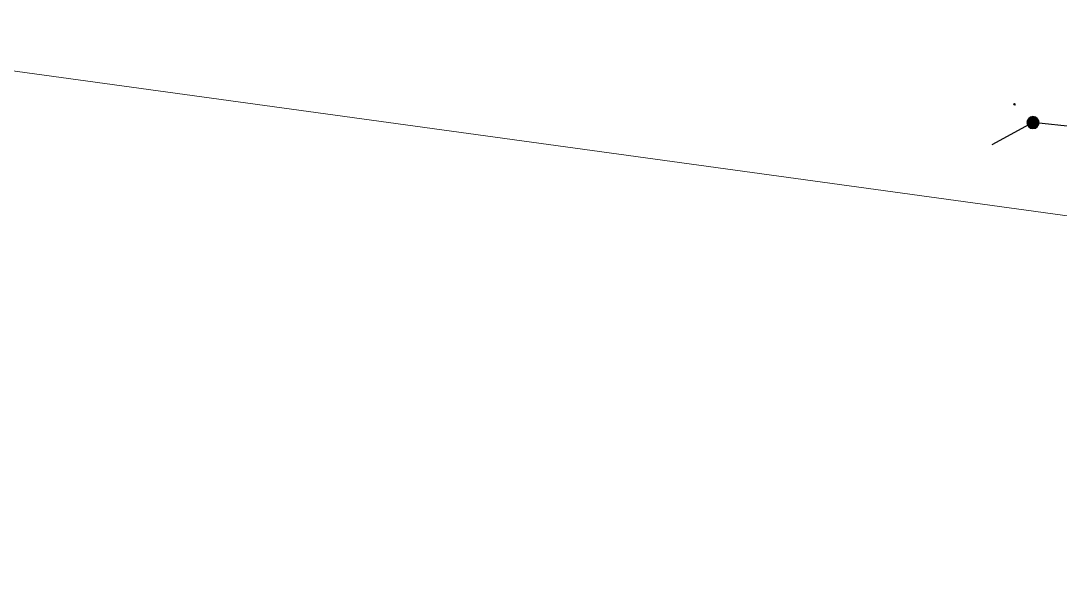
# Model space of a CAD drawing. Header units: metres. Extents: x 249687 to 257263, y 6187901 to 6192012.
# Drawn here: x 252778 to 253466, y 6189715 to 6190079 of the extents above; entities that cross this region are included whole.
import ezdxf
from ezdxf.enums import TextEntityAlignment as Align

# ---------------------------------------------------------------- set-up
doc = ezdxf.new("R2010")
doc.units = ezdxf.units.M
doc.layers.get('0').update_dxf_attribs({"color": 6})
doc.layers.add('Cadastre Land Parcels_SP_EXT', color=8, linetype='Continuous', lineweight=5)
doc.layers.add('Services_SP_EXT', color=7, linetype='Continuous')
doc.layers.add('SupportsOH_SP_TR_HV_LV_SL_EXT', color=7, linetype='Continuous')
doc.styles.add('POLE_LABEL', font='arial.ttf')
doc.styles.get("Standard").update_dxf_attribs({"font": 'arial.ttf'})

# ---------------------------------------------------------------- blocks, each defined once
blk = doc.blocks.new('CCP_EXT')
blk.add_wipeout([(0, 0.57), (0.57, 0), (0, -0.57), (-0.57, 0)])
blk.add_lwpolyline([(-0.57, 0), (0, 0.57), (0.57, 0), (0, -0.57), (-0.57, 0)])
at = {"flags": 1}
blk.add_attdef('Z', (0, 0), '', height=0.2, dxfattribs=at)
at = {"flags": 9}
for tag, p in [('CCP_TYPE', (0, 0)), ('CONSTRUCTED_VOLTAGE', (0, -0.2)), ('OPERATING_VOLTAGE', (0, -0.6)), ('ORIENTATION', (0, -0.8)), ('OWNED_BY', (0, -1)), ('STATE', (0, -1.8)), ('NO_PHASES', (0, -0.4)), ('USAGE', (0, -1.2)), ('LEGEND', (0, -1.4)), ('LIFE_SUPPORT', (0, -1.6)), ('NOTES', (0, -2))]:
    blk.add_attdef(tag, text='', height=0.2, dxfattribs=at).set_placement(p, align=Align.MIDDLE_LEFT)
blk = doc.blocks.new('POLE_EXT')
blk.add_hatch(color=256).paths.add_polyline_path([(-1, 0, 1), (1, 0, 1)])
blk.add_lwpolyline([(-1, 0, 1), (1, 0, 1)], format="xyb", close=True)
for tag, height, flags, p in [('pNumber', 2.5, 8, (-17.84, 2.07)), ('OWNED_BY', 0.2, 9, (1.35, -0.4)), ('SPECIAL_USE', 0.2, 9, (1.35, -0.8)), ('STATE', 0.2, 9, (1.35, -1)), ('cLV', 0.2, 9, (1.35, -1.4)), ('hDepth', 0.2, 9, (1.35, -1.6)), ('hDia', 0.2, 9, (1.35, -1.8)), ('PARENT', 0.2, 9, (1.35, -0.6)), ('USAGE', 0.2, 9, (1.35, -1.2)), ('cHV', 0.2, 9, (1.35, -2)), ('cLinedev', 0.2, 9, (1.35, -3.4)), ('LBRACKET', 0.2, 9, (1.35, -2.2)), ('LExisting', 0.2, 9, (1.35, -2.4)), ('LANTNUMBER', 0.2, 9, (1.35, -2.6)), ('LOther', 0.2, 9, (1.35, -2.8)), ('LRemove', 0.2, 9, (1.35, -3)), ('LEGEND', 0.2, 9, (1.35, -3.2)), ('pExisting', 0.2, 9, (1.35, -3.8)), ('pFooting', 0.2, 9, (1.35, -4.4)), ('pNew', 0.2, 9, (1.35, -4.6)), ('pRelocate', 0.2, 9, (1.35, -5)), ('pRemove', 0.2, 9, (1.35, -5.2)), ('LOCATION', 0.2, 9, (1.35, -3.6)), ('PFNUMBER', 0.2, 9, (1.35, -4)), ('NEWPFNUMBER', 0.2, 9, (1.35, -4.2)), ('pReplace', 0.2, 9, (1.35, -5.4)), ('pStay', 0.2, 9, (1.35, -5.6)), ('pType', 0.2, 9, (1.35, -5.8)), ('cspan', 0.2, 9, (1.35, -6)), ('STREETNAME', 0.2, 9, (1.35, -6.2)), ('SUBURB', 0.2, 9, (1.35, -6.4)), ('NOTES', 0.2, 9, (1.35, -6.6)), ('MAINTAINED_BY', 0.2, 9, (1.36, -6.81)), ('OPERATED_BY', 0.2, 9, (1.36, -7.01))]:
    blk.add_attdef(tag, text='', height=height, dxfattribs=dict(flags=flags)).set_placement(p, align=Align.MIDDLE_LEFT)
at = {"style": 'POLE_LABEL'}
for tag, height, flags, p in [('ASSET_NUM', 2.5, 8, (2, 2)), ('STRUCTURE_PLANT_NUMBER', 0.2, 9, (1.35, 0.03)), ('STREET_CODE', 0.2, 9, (1.35, -0.2))]:
    blk.add_attdef(tag, text='', height=height, dxfattribs=dict(at, flags=flags)).set_placement(p, align=Align.MIDDLE_LEFT)
at = {"flags": 1}
blk.add_attdef('Z', (1.35, -7.33), '', height=0.2, dxfattribs=at)

msp = doc.modelspace()

# ---------------------------------------------------------------- linework, layer by layer
at = {"layer": 'Cadastre Land Parcels_SP_EXT', "linetype": 'Continuous'}
for points in [[(253648.698, 6190063.364), (253650.527, 6190199.396), (253557.687, 6190355.902), (253556.439, 6190357.868), (253538.17, 6190387.578), (253493.74, 6190460.111), (253482.094, 6190469.016), (251257.153, 6190775.53), (251181.643, 6190264.313), (252581.138, 6190072.029), (253514.214, 6189943.803), (253705.46, 6189917.559), (253648.698, 6190063.364)], [(253514.214, 6189943.803), (252581.138, 6190072.029), (252512.815, 6189506.181), (252506.627, 6189455.176), (253273.075, 6189354.936), (253337.831, 6189346.464), (253368.664, 6189359.936), (253373.759, 6189362.069), (253437.675, 6189387.406), (253453.155, 6189499.943), (253514.214, 6189943.803)]]:
    msp.add_lwpolyline(points, close=True, dxfattribs=at)
at = {"layer": 'Services_SP_EXT'}
msp.add_lwpolyline([(253505.883, 6190005.303), (253448.15, 6190011.512), (253420.973, 6189996.835)], dxfattribs=at)

# ---------------------------------------------------------------- block references
at = {"layer": 'SupportsOH_SP_TR_HV_LV_SL_EXT', "xscale": 4, "yscale": 4, "zscale": 4}
msp.add_blockref('POLE_EXT', (253448.15, 6190011.512), dxfattribs=at)

# ---------------------------------------------------------------- next in the draw order: block references
at = {"layer": 'Services_SP_EXT', "rotation": 183.3394228260636}
msp.add_blockref('CCP_EXT', (253435.866, 6190023.704), dxfattribs=at)

doc.saveas('drawing.dxf')
